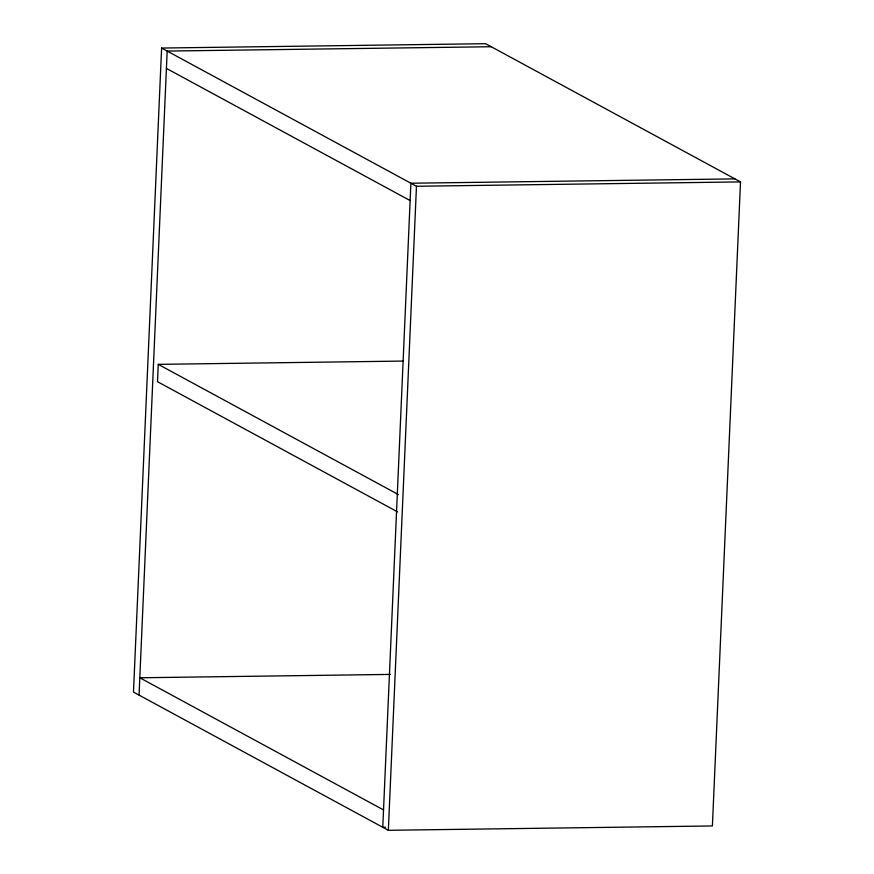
<?xml version="1.0" encoding="UTF-8"?>
<svg xmlns="http://www.w3.org/2000/svg" width="874" height="874" viewBox="0 0 874 874"><rect width="100%" height="100%" fill="white"/><g stroke="black" fill="none" stroke-linecap="round" stroke-linejoin="round"><path stroke-width="1.31" d="M161.603 48.048L133.482 692.088L388.351 830.3L712.397 825.952L740.518 181.912L485.649 43.7L161.603 48.048L416.472 186.26L740.518 181.912M139.053 695.114L167.174 51.063L491.232 46.726M402.936 361.071L158.26 364.36L157.506 381.698L397.637 511.913M388.351 830.3L416.472 186.26M734.947 178.886L410.889 183.234L382.768 827.274L385.5 827.241M390.339 674.411L139.807 677.776L383.533 809.936M166.421 68.401L410.135 200.572M158.26 364.36L398.391 494.575"/></g></svg>
